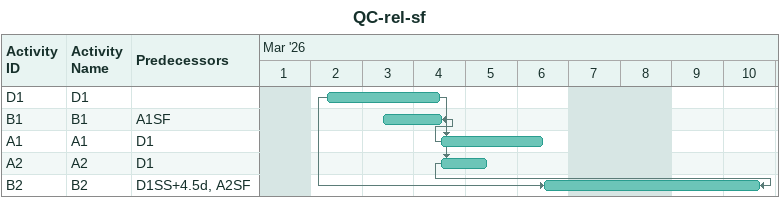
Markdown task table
QC-rel-sf

| ID | Task | Start | Finish | Predecessors |
|---|---|---|---|---|
| D1 | D1 | 2026-03-02 | 2026-03-04 |  |
| B1 | B1 | 2026-03-03 | 2026-03-04 | A1SF |
| A1 | A1 | 2026-03-04 | 2026-03-06 | D1 |
| A2 | A2 | 2026-03-04 | 2026-03-05 | D1 |
| B2 | B2 | 2026-03-06 | 2026-03-10 | D1SS+4.5d, A2SF |
